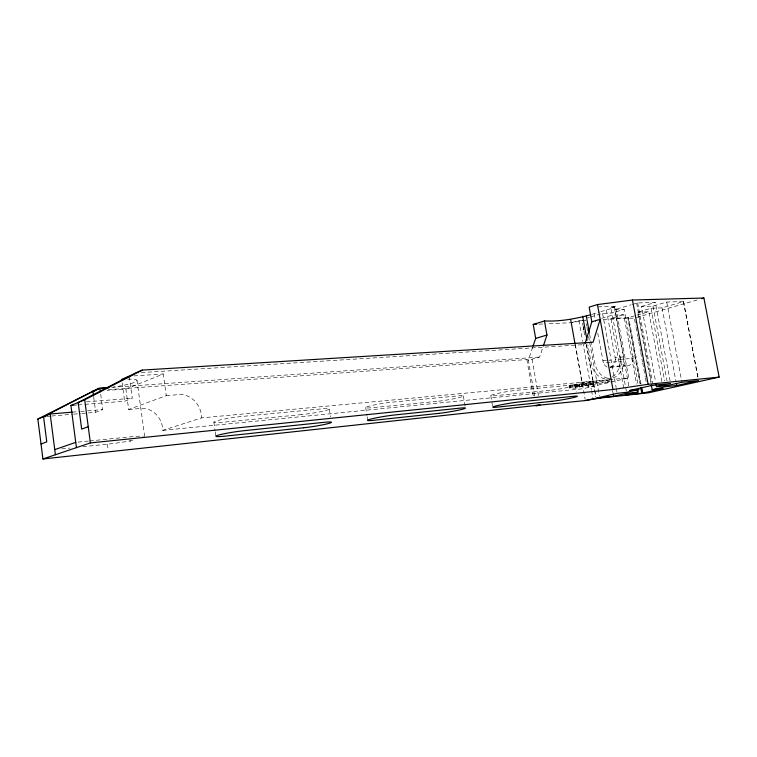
<?xml version="1.0" encoding="UTF-8"?>
<svg xmlns="http://www.w3.org/2000/svg" width="757" height="757" viewBox="0 0 757 757"><rect width="100%" height="100%" fill="white"/><g stroke="black" fill="none" stroke-linecap="round" stroke-linejoin="round"><path stroke-width="0.57" stroke-dasharray="3.79 2.84" d="M108.251 389.694L526.863 359.547L528.31 360.209L539.646 357.067L542.939 347.16M532.729 347.122L528.31 360.209L534.707 396.763M650.897 382.749L637.744 312.139L651.029 308.26L662.091 307.872L683.533 301.541L666.737 302.052L652.96 306.102L641.558 306.481L655.657 381.973M574.62 385.133L582.672 382.919L593.46 381.897L593.791 383.714L583.212 386.051L575.235 387.007L574.62 385.133L582.89 384.244L593.46 381.897M574.942 386.941L583.004 384.745L593.791 383.714M609.764 380.061L591.927 382.73L592.258 384.537L593.715 385.767L588.539 387.007L587.11 385.616C583.269 384.755 570.153 391.568 569.018 386.146L583.486 382.228L609.555 379.777M569.34 387.963L583.817 384.064L609.887 381.585M125.88 389.003L163.266 374.005L166.294 395.618L128.671 409.499L125.88 389.003L107.059 390.366M84.935 404.361L124.65 401.201L132.286 398.277L129.277 376.21M81.813 413.464L95.713 412.291L102.753 409.603L100.672 394.037M128.671 409.499L137.623 408.742A21.272 19.559 69.3 0 1 162.746 430.373L201.608 417.883L628.726 377.857L615.526 306.263L597.197 306.859M626.361 391.199L610.956 307.645L615.526 306.263M591.946 314.363L599.743 312.007M600.859 311.666L614.58 307.522L623.399 355.421A19.275 14.686 85.5 0 1 612.375 378.093M572.462 322.397L578.897 320.466L585.672 320.173L571.384 322.719L547.093 323.807M587.356 317.921L589.533 317.268M590.611 316.946L602.563 313.36L611.987 313.001L624.203 309.358L637.971 383.771M628.802 385.862L614.779 309.689L631.177 304.768M632.275 304.437L637.678 302.942L655.335 302.403L670.371 382.294M601.654 318.3L612.328 315.139L623.73 314.675L636.561 384.045M641.558 306.481L655.335 302.403M623.702 388.095L610.918 318.442L623.73 314.675M610.918 318.442L628.168 317.703L648.815 311.714L661.921 381.642M697.159 299.971L634.347 318.054L601.891 319.463M569.018 386.146L586.789 383.818L588.217 385.237L593.393 383.998L591.927 382.73M592.258 384.537L612.148 381.367M162.746 430.373L583.098 388.729L628.726 377.857M61.771 448.91L69.956 448.059M82.816 446.725L107.371 444.17A26.959 2.243 -8.1 0 0 133.44 440.271M78.075 442.116L88.597 441.047M89.761 440.934L129.504 436.921A26.959 2.243 -8.1 0 1 143.291 436.278M611.467 378.169L608.76 378.424A19.332 14.686 85.5 0 1 591.17 363.105L587.858 344.804M47.038 416.407L50.511 416.113M51.675 416.019L72.54 414.249M73.694 414.155L80.649 413.559M610.445 366.738L624.856 365.536A8.204 6.34 85.5 0 1 621.1 361.392L620.503 359.376M72.369 412.139L79.381 411.553M80.554 411.458L86.393 410.966M87.566 410.871L102.753 409.603M609.868 367.363L628.14 365.849M86.402 401.863L132.286 398.277M166.294 395.618L175.539 394.889A22.464 20.146 70 0 1 201.608 417.883M597.756 333.194L603.357 362.802L621.1 361.392M73.249 405.288L76.76 405.014M77.924 404.919L83.762 404.456M602.771 360.748L607.985 360.351M609.025 360.266L611.117 360.105M610.407 367.325A8.327 6.34 85.5 0 0 615.299 359.736L633.041 358.364L632.871 356.216M606.404 309.992L615.129 357.559L623.475 356.925M111.913 387.357L539.646 357.067M133.961 375.907L163.266 374.005M141.313 372.605L584.735 344.577M538.993 324.166L545.939 323.854M637.744 312.139L648.815 311.714M614.779 309.689L624.203 309.358M610.956 307.645L614.58 307.522M683.533 301.541L697.963 377.147M683.41 301.693L698.266 379.512M666.737 302.052L681.925 382.294M662.091 307.872L675.869 380.875M652.96 306.102L667.002 380.847M651.029 308.26L664.655 380.894M637.678 302.942L652.846 384.073M636.646 303.131L651.37 381.935M634.565 319.208L635.842 326.116M636.06 327.261L637.773 336.468M637.981 337.622L638.624 341.066M638.842 342.221L640.545 351.428M640.763 352.573L642.475 361.78M642.684 362.934L645.248 376.74M645.466 377.885L646.317 382.493M640.999 383.78L628.679 317.552L627.733 317.722L640.053 383.95M628.168 317.703L640.431 383.913M602.563 313.36L616.141 387.603M616.349 388.748L616.983 392.183M612.583 390.517L613 392.826M607.701 380.563L608.022 382.351M594.198 313.682L595.664 321.716M589.618 334.31L594.784 362.821A19.275 14.686 85.5 0 0 608.543 378.339M586.297 323.655L586.722 325.983M586.93 327.147L587.564 330.639M588.615 336.449L599.364 395.76M596.592 381.604L596.923 383.421M583.183 326.485L583.808 329.948M586.524 344.965L595.929 396.961M582.521 323.144L582.937 325.453M583.145 326.608L583.77 330.071M583.978 331.225L584.82 335.843M586.278 343.924L595.882 397.028M578.897 320.466L582.635 341.199M582.843 342.353L591.368 389.6M591.577 390.754L592.826 397.662M588.217 385.237L588.539 387.007M586.789 383.818L587.11 385.616M586.438 383.562L586.76 385.36M584.707 383.913L585.038 385.72M583.486 382.228L583.817 384.064M582.672 382.919L583.212 386.051M575.358 344.795L585.17 399.393M575.055 343.943L583.098 388.729M581.244 384.518L581.575 386.316M579.682 384.745L580.004 386.543M579.096 385.228L579.417 387.026M577.25 385.512L577.572 387.31M576.664 385.095L576.985 386.903M575.594 385.181L575.926 386.988M575.339 385.19L576.531 391.852M574.762 384.991L575.235 387.007M570.343 386.278L570.664 388.086M570.144 385.587L570.466 387.404M569.33 385.909L569.652 387.726M569.321 386.278L569.643 388.086M532.057 359.168L538.492 395.845M526.863 359.547L533.297 396.375M490.782 395.627L492.76 407.209M463.35 395.892L465.394 408.023M365.659 407.446L366.946 415.546M367.136 416.71L367.684 420.182M329.314 409.102L330.516 416.861M213.853 422.188L215.102 430.856M215.253 431.944L215.877 436.278M136.97 380.307L144.71 436.657M122.161 382.824L124.65 401.201M129.92 439.997L130.204 442.041M107.371 444.17L108.033 449.128M93.707 397.198L95.713 412.291M615.129 357.559L615.299 359.736M127.621 379.125A26.817 3.444 -7.4 0 1 135.891 381.736A26.817 3.444 -7.4 0 1 113.285 387.045M633.041 358.364A8.204 6.34 85.5 0 1 626.493 365.972M607.123 367.013A8.327 6.34 85.5 0 1 603.357 362.802M619.784 355.686A19.332 14.686 85.5 0 1 612.375 376.872M301.665 414.581L223.589 422.217A19.266 1.713 -8.5 0 1 216.37 420.92A19.266 1.713 -8.5 0 1 242.552 416.407L321.517 408.884A18.14 1.561 -8.9 0 1 326.371 410.313A18.14 1.561 -8.9 0 1 301.665 414.59M436.855 401.371L372.425 407.673A17.203 1.419 -9.2 0 1 369 406.197A17.203 1.419 -9.2 0 1 392.911 402.09L457.777 395.911A16.408 1.296 -9.4 0 1 459.546 397.463A16.408 1.296 -9.4 0 1 436.855 401.371M549.828 390.328L495.759 395.618A15.727 1.183 -9.7 0 1 494.974 394.047A15.727 1.183 -9.7 0 1 516.984 390.271L571.213 385.114A15.131 1.079 -9.8 0 1 570.816 386.732A15.131 1.079 -9.8 0 1 549.828 390.338"/><path stroke-width="1.14" d="M585.066 343.489L591.842 321.791L589.183 307.124L597.453 304.569L632.455 300.027L703.896 298.031L719.15 377.118L648.247 392.845L593.034 398.816L585.379 400.557L534.915 405.582M543.299 346.063L546.961 335.058L544.463 320.949L533.212 324.431L535.672 338.388L533.089 346.025M88.247 426.711L81.661 429.124L78.16 402.506L135.418 372.983L142.288 370.097L593.081 342.259L600.15 319.34L591.842 321.791M108.374 387.603L98.949 388.275L43.556 416.7L46.773 441.861L41.02 443.962M76.429 447.642L70.912 405.478L84.699 399.819L142.288 370.097M536.306 405.903L540.101 405.014L42.931 458.969L37.85 419.047L98.949 388.275M121.688 379.38L129.277 376.21M108.743 387.641A26.817 3.444 -7.4 0 1 99.933 388.483L92.941 391.388L93.556 396.034M37.85 419.047L50.17 413.994L72.369 412.139M54.75 449.639L75.738 442.353M42.931 458.969L90.386 442.911L612.962 389.514L648.124 384.282L719.15 377.118M544.463 320.949C560.388 321.668 575.698 318.754 590.82 314.704M535.672 338.388L546.961 335.058M701.644 298.674L703.896 298.031M656.092 384.291L656.518 386.619L670.588 383.449L652.014 385.417L629.654 390.489L639.031 389.514L626.569 392.334L617.192 393.328L596.09 398.182L613.634 396.29L626.701 393.347L638.056 392.135L637.631 389.817M638.056 392.135L624.979 395.059L642.154 393.214L663.208 388.521L652.193 389.694L651.323 385.058M652.193 389.694L665.734 386.657L676.749 385.512L698.626 380.591L681.925 382.294L667.863 385.445L656.518 386.619M585.379 400.557L599.781 398.087M43.556 416.7L45.874 416.511M70.912 405.478L73.249 405.288M92.922 390.801L95.278 390.631M533.212 324.431L536.685 324.27M676.313 383.193L676.749 385.512M632.455 300.027L648.124 384.282M641.652 387.272L642.731 393.082L641.785 393.243L640.696 387.433M641.075 387.404L642.154 393.214M597.453 304.569L612.962 389.514M613.217 393.981L613.634 396.29M586.306 316.066L589.41 333.165M582.691 316.208L587.035 340.224M570.721 319.833L575.055 343.943M99.933 388.483L100.378 391.814M84.699 399.819L90.386 442.911M50.17 413.994L55.412 454.749M303.68 427.771L225.605 436.098A19.294 1.486 -8.6 0 1 218.423 435.124A19.294 1.486 -8.6 0 1 244.643 430.619L323.599 422.378A18.159 1.353 -8.9 0 1 328.415 423.523A18.159 1.353 -8.9 0 1 303.68 427.771M438.842 413.369L374.431 420.23A17.222 1.23 -9.2 0 1 371.034 419.018A17.222 1.23 -9.2 0 1 394.984 414.931L459.83 408.155A16.427 1.126 -9.4 0 1 461.562 409.471A16.427 1.126 -9.4 0 1 438.833 413.369M551.768 401.324L497.728 407.086A15.736 1.031 -9.6 0 1 496.971 405.733A15.736 1.031 -9.6 0 1 519.009 401.976L573.219 396.318A15.14 0.937 -9.8 0 1 572.784 397.737A15.14 0.937 -9.8 0 1 551.768 401.333"/></g></svg>
